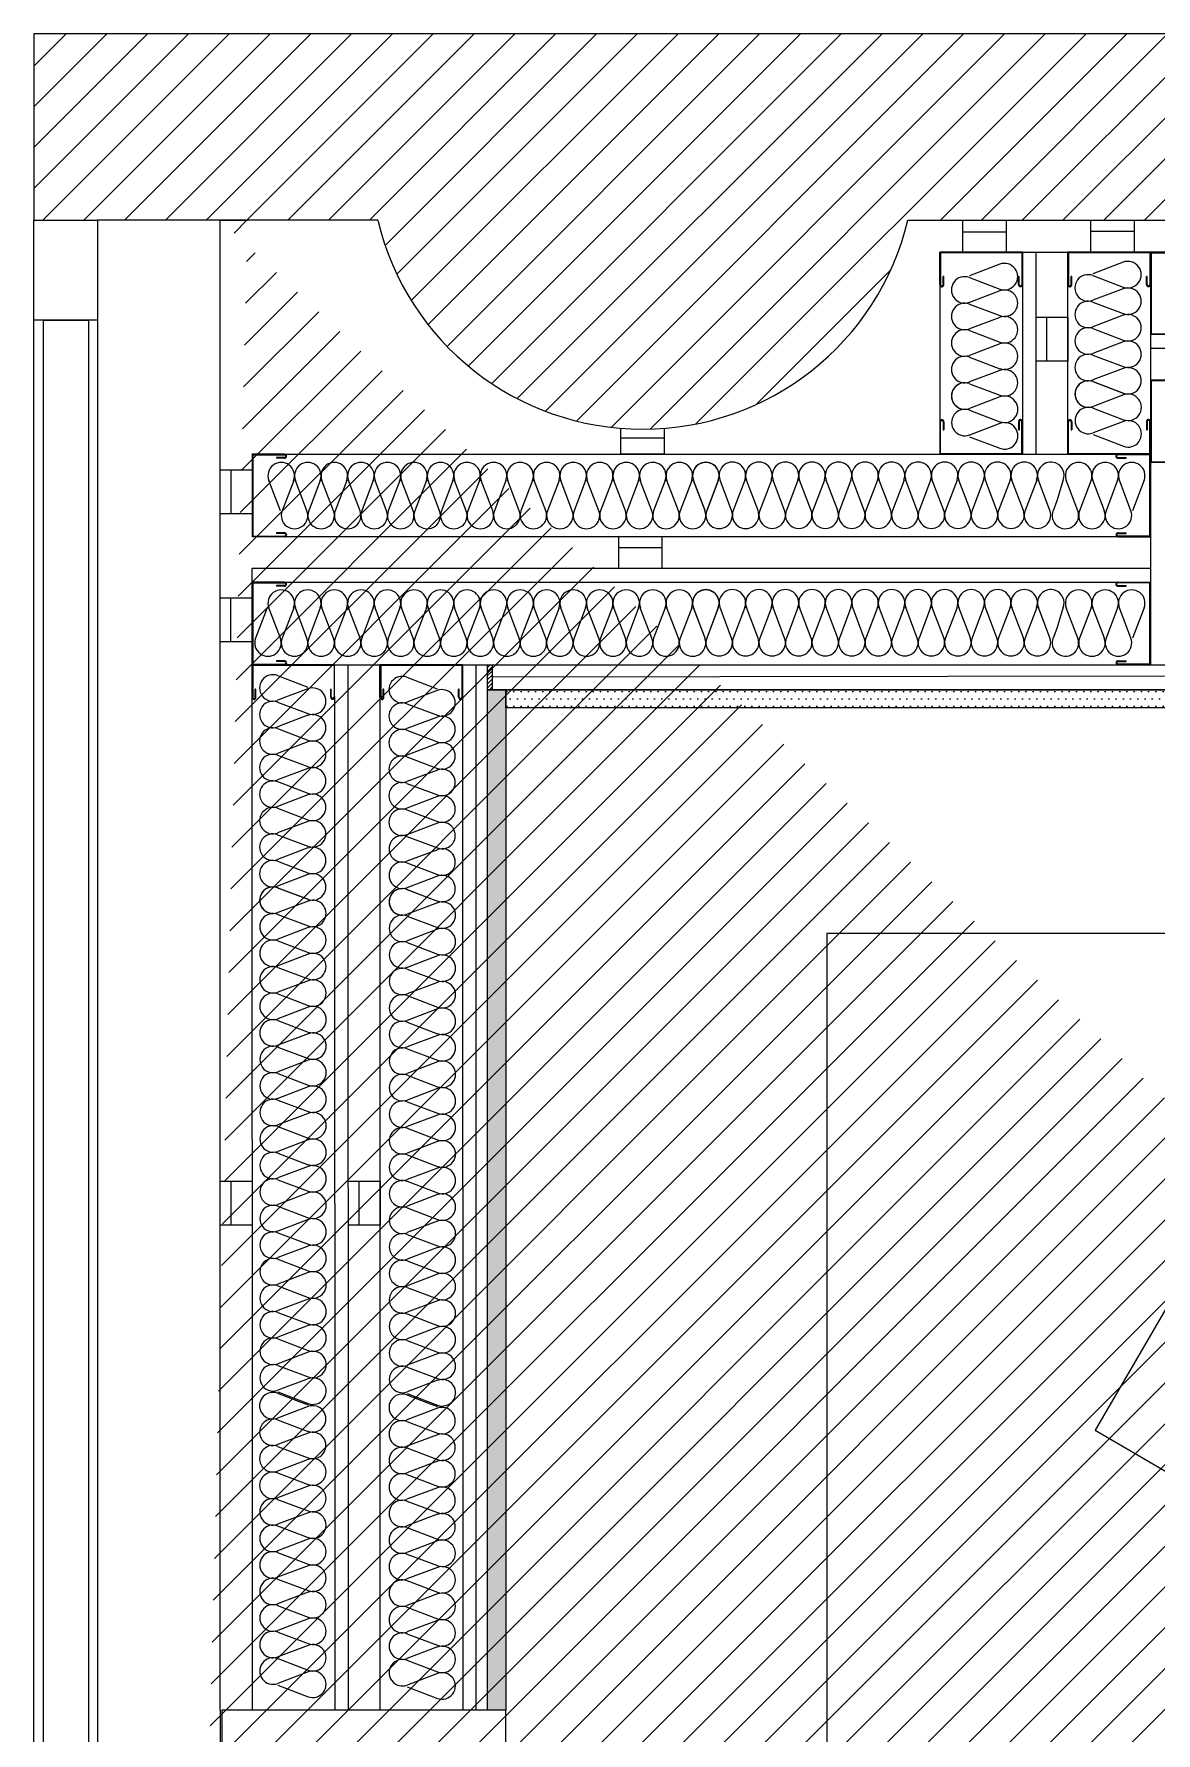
# Model space of a CAD drawing. Header units: millimetres. Extents: x 10 to 76.1, y 10 to 63.5.
# Drawn here: x 49.953 to 51.188, y 17.81 to 19.68 of the extents above; entities that cross this region are included whole.
import ezdxf

# ---------------------------------------------------------------- set-up
doc = ezdxf.new("R2010")
doc.units = ezdxf.units.MM
for name, color, linetype in [('durlok', 3, 'Continuous'), ('equipament', 4, 'Continuous'), ('lana de vidrio', 2, 'Continuous'), ('PERFILES', 2, 'Continuous'), ('Relleno', 9, 'Continuous'), ('relleno2d', 9, 'Continuous')]:
    doc.layers.add(name, color=color, linetype=linetype)
for name, color, linetype, true_color in [('Durlok2d', 7, 'Continuous', 0xc2ced6), ('paredes2d', 7, 'Continuous', 0xc2ced6), ('Ventanas2d', 7, 'Continuous', 0xc2ced6)]:
    doc.layers.add(name, color=color, linetype=linetype, true_color=true_color)

# ---------------------------------------------------------------- blocks, each defined once
blk = doc.blocks.new('LP1-1')
at = {"layer": 'PERFILES'}
for p, q in [((-0.0964, 0.0391), (-0.0964, -0.0431)), ((0.1114, 0.0388), (0.1114, -0.0431)), ((0.0596, -0.0414), (0.0601, -0.0414)), ((0.0596, -0.0431), (0.0601, -0.0431))]:
    blk.add_line(p, q, dxfattribs=at)
at = {"layer": 'PERFILES', "color": 2}
for p, q in [((-0.0949, -0.0414), (-0.0949, 0.0386)), ((-0.0879, 0.0386), (-0.0879, 0.0185)), ((-0.0879, 0.0185), (-0.0865, 0.0185)), ((-0.0865, 0.0383), (-0.0865, 0.0185)), ((0.1015, 0.0396), (0.1015, 0.0184)), ((0.1015, 0.0184), (0.1032, 0.0184)), ((0.1032, 0.0392), (0.1032, 0.0184)), ((0.1096, -0.0414), (0.1096, 0.0392)), ((-0.0949, -0.0414), (-0.063, -0.0414)), ((-0.063, -0.0414), (0.0596, -0.0414)), ((0.0601, -0.0414), (0.1096, -0.0414)), ((-0.0964, -0.0431), (-0.063, -0.0431)), ((-0.063, -0.0431), (0.0596, -0.0431)), ((0.0601, -0.0431), (0.1114, -0.0431))]:
    blk.add_line(p, q, dxfattribs=at)
for centre, radius, start, end in [((-0.0914, 0.0387), 0.00497, 355.458, 174.5769), ((0.1065, 0.0392), 0.00497, 355.458, 174.5769), ((-0.0914, 0.0385), 0.00349, 0.9781, 180.2201), ((0.1064, 0.039), 0.00319, 3.6982, 175.1096)]:
    blk.add_arc(centre, radius, start, end, dxfattribs=at)
blk = doc.blocks.new('Amp')
at = {"lineweight": 0}
for p, q in [((-12.952, 0), (-12.952, 10.959)), ((-12.952, 10.959), (11.956, 10.959)), ((12.952, 10.959), (11.956, 10.959)), ((12.952, 0.577), (12.952, 10.959)), ((-2.242, 6.177), (-3.487, 6.177)), ((-3.487, 6.177), (-3.487, 4.807)), ((-2.802, 6.053), (-2.802, 4.932)), ((-2.242, 6.053), (-2.802, 6.053)), ((-2.242, 6.177), (-2.242, 6.053)), ((-2.242, 6.053), (2.242, 6.053)), ((2.242, 6.177), (3.487, 6.177)), ((2.242, 6.177), (2.242, 6.053)), ((2.242, 6.053), (2.802, 6.053)), ((2.802, 6.053), (2.802, 4.932)), ((3.487, 6.177), (3.487, 4.807)), ((-2.242, 4.807), (-3.487, 4.807)), ((-2.242, 4.932), (-2.802, 4.932)), ((-2.242, 4.807), (-2.242, 4.932)), ((-2.242, 4.932), (2.242, 4.932)), ((2.242, 4.807), (2.242, 4.932)), ((2.242, 4.932), (2.802, 4.932)), ((2.242, 4.807), (3.487, 4.807)), ((12.952, 0), (12.952, 0.577)), ((12.952, 0), (-12.952, 0))]:
    blk.add_line(p, q, dxfattribs=at)

msp = doc.modelspace()

# ---------------------------------------------------------------- hatches: boundary and pattern name
at = {"extrusion": (-1.22465e-16, 0, -1)}
h = msp.add_hatch(dxfattribs=at)
h.set_pattern_fill('ANSI31', color=256, scale=0.001, angle=90)
h.set_pattern_definition([(135, (-60.9565457, -4.9432107), (-0.00224506403, -0.00224506403), [])])
h.paths.add_polyline_path([(-50.4573, 18.9582), (-50.4523, 18.9582), (-50.4523, 18.9857), (-50.4573, 18.9857)])
at = {"layer": 'Relleno'}
h = msp.add_hatch(dxfattribs=at)
h.set_pattern_fill('DOTS', color=256, scale=0.005, angle=90)
h.set_pattern_definition([(90, (39.953045, 7.68), (-0.0079375, 0.00396875), [0, -0.0079375])])
h.paths.add_polyline_path([(50.4723, 17.835), (50.4523, 17.835), (50.4523, 18.9582), (50.4723, 18.9582)])
h = msp.add_hatch(dxfattribs=at)
h.set_pattern_fill('DOTS', color=256, scale=0.005)
h.set_pattern_definition([(360, (40.317286, 29.4574386), (0.00396875, 0.0079375), [0, -0.0079375])])
h.paths.add_polyline_path([(50.4723, 18.9382), (50.4723, 18.9582), (51.2293, 18.9582), (51.2293, 18.9382)])
at = {"layer": 'relleno2d'}
h = msp.add_hatch(dxfattribs=at)
h.set_pattern_fill('ANSI31', color=256, scale=0.01)
h.paths.add_polyline_path([(59.6881, 11.705), (59.4831, 11.705), (59.4831, 17.785), (59.6881, 17.785)])
edge = h.paths.add_edge_path(flags=17)
edge.add_line((59.6881, 18.975), (59.4831, 18.975))
edge.add_line((59.4831, 18.975), (59.4831, 19.035))
edge.add_line((59.4831, 19.035), (58.9931, 19.035))
edge.add_line((58.9931, 19.035), (58.9931, 19.475))
edge.add_line((58.9931, 19.475), (50.9148, 19.475))
edge.add_arc((50.6231, 19.545), 0.3, 193.4934, 346.5066, ccw=False)
edge.add_line((50.3314, 19.475), (50.1581, 19.475))
edge.add_line((50.1581, 19.475), (50.0231, 19.475))
edge.add_line((50.0231, 19.475), (49.9531, 19.475))
edge.add_line((49.9531, 19.475), (49.9531, 19.68))
edge.add_line((49.9531, 19.68), (59.6881, 19.68))
edge.add_line((59.6881, 19.68), (59.6881, 18.975))
edge = h.paths.add_edge_path(flags=17)
edge.add_line((59.6881, 18.975), (59.4831, 18.975))
edge.add_line((59.4831, 18.975), (59.4831, 19.035))
edge.add_line((58.9931, 19.035), (59.4831, 19.035))
edge.add_line((58.9931, 19.475), (58.9931, 19.035))
edge.add_line((50.9148, 19.475), (58.9931, 19.475))
edge.add_arc((50.6231, 19.545), 0.3, 193.4934, 346.5066)
edge.add_line((50.3314, 19.475), (50.1581, 19.475))
edge.add_line((50.1581, 19.475), (50.0231, 19.475))
edge.add_line((49.9531, 19.475), (50.0231, 19.475))
edge.add_line((49.9531, 19.68), (49.9531, 19.475))
edge.add_line((59.6881, 19.68), (49.9531, 19.68))
edge.add_line((59.6881, 19.68), (59.6881, 18.975))
edge = h.paths.add_edge_path()
edge.add_line((49.9531, 10), (59.6881, 10))
edge.add_line((50.1581, 10.205), (50.9148, 10.205))
edge.add_line((59.4831, 10.205), (50.9148, 10.205))
edge.add_line((59.4831, 10.205), (59.4831, 10.805))
edge.add_line((59.6881, 10), (59.6881, 10.805))
edge.add_line((59.4831, 10.805), (59.6881, 10.805))
edge.add_line((50.1581, 19.475), (50.1881, 19.475))
h = msp.add_hatch(dxfattribs=at)
h.set_pattern_fill('ANSI31', color=256, scale=0.01)
edge = h.paths.add_edge_path()
edge.add_line((59.6881, 19.68), (59.6881, 18.975))
edge.add_line((59.6881, 18.975), (59.4831, 18.975))
edge.add_line((59.4831, 18.975), (59.4831, 19.035))
edge.add_line((59.4831, 19.035), (58.9931, 19.035))
edge.add_line((58.9931, 19.035), (58.9931, 19.475))
edge.add_line((58.9931, 19.475), (50.9148, 19.475))
edge.add_arc((50.6231, 19.545), 0.3, 193.4934, 346.5066, ccw=False)
edge.add_line((50.3314, 19.475), (50.1581, 19.475))
edge.add_line((50.1581, 19.475), (50.0231, 19.475))
edge.add_line((50.0231, 19.475), (49.9531, 19.475))
edge.add_line((49.9531, 19.475), (49.9531, 19.68))
edge.add_line((49.9531, 19.68), (59.6881, 19.68))

# ---------------------------------------------------------------- linework, layer by layer
at = {"color": 3}
for p, q in [((50.9753, 19.4624), (50.9753, 19.4743)), ((51.0233, 19.4392), (51.0233, 19.4743)), ((51.1162, 19.4631), (51.1162, 19.475)), ((51.1642, 19.44), (51.1642, 19.475)), ((50.9753, 19.4392), (50.9753, 19.4624)), ((50.9753, 19.4624), (51.0233, 19.4624)), ((51.1162, 19.44), (51.1162, 19.4631)), ((51.1162, 19.4631), (51.1642, 19.4631)), ((51.0233, 19.4392), (50.9753, 19.4392)), ((51.1642, 19.44), (51.1162, 19.44)), ((51.091, 19.3678), (51.0559, 19.3678)), ((51.0678, 19.3198), (51.0678, 19.3678)), ((51.0909, 19.3678), (51.091, 19.3198)), ((51.0678, 19.3198), (51.0559, 19.3198)), ((51.091, 19.3198), (51.0678, 19.3198)), ((50.5991, 19.2407), (50.5991, 19.246)), ((50.6471, 19.2175), (50.6471, 19.246)), ((50.5991, 19.2175), (50.5991, 19.2407)), ((50.5991, 19.2354), (50.6471, 19.2354)), ((50.6471, 19.2175), (50.5991, 19.2175)), ((50.1931, 19.1999), (50.1581, 19.1999)), ((50.17, 19.1519), (50.17, 19.1999)), ((50.1931, 19.1999), (50.1931, 19.1519)), ((50.17, 19.1519), (50.1581, 19.1519)), ((50.1931, 19.1519), (50.17, 19.1519)), ((50.5966, 19.1147), (50.5966, 19.1266)), ((50.5966, 19.0916), (50.5966, 19.1147)), ((50.5966, 19.1147), (50.6446, 19.1147)), ((50.6446, 19.0916), (50.6446, 19.1266)), ((50.6446, 19.0916), (50.5966, 19.0916)), ((50.1931, 19.0591), (50.158, 19.0591)), ((50.1699, 19.0111), (50.1699, 19.0591)), ((50.1931, 19.0591), (50.1931, 19.0111)), ((50.1699, 19.0111), (50.158, 19.0111)), ((50.1931, 19.0111), (50.1699, 19.0111)), ((50.1931, 18.4169), (50.1581, 18.4169)), ((50.17, 18.3689), (50.17, 18.4169)), ((50.1931, 18.4169), (50.1931, 18.3689)), ((50.334, 18.4169), (50.299, 18.4169)), ((50.3109, 18.3689), (50.3109, 18.4169)), ((50.334, 18.4169), (50.334, 18.3689)), ((50.17, 18.3689), (50.1581, 18.3689)), ((50.1931, 18.3689), (50.17, 18.3689)), ((50.3109, 18.3689), (50.299, 18.3689)), ((50.334, 18.3689), (50.3109, 18.3689))]:
    msp.add_line(p, q, dxfattribs=at)
msp.add_line((50.9501, 19.4399), (51.1818, 19.4399))
at = {"extrusion": (-1.22465e-16, 0, -1)}
msp.add_lwpolyline([(-50.4573, 18.9582), (-50.4523, 18.9582), (-50.4523, 18.9857), (-50.4573, 18.9857)], close=True, dxfattribs=at)
at = {"color": 1}
for points in [[(50.4723, 17.835), (50.4523, 17.835), (50.4523, 18.9582), (50.4723, 18.9582)], [(50.4723, 18.9382), (50.4723, 18.9582), (51.2293, 18.9582), (51.2293, 18.9382)]]:
    msp.add_lwpolyline(points, close=True, dxfattribs=at)
at = {"layer": 'durlok', "linetype": 'Continuous', "extrusion": (0, 1, 0)}
for p, q in [((50.9501, 19.44), (50.9501, 19.2176)), ((51.0559, 19.2176), (51.056, 19.4399)), ((51.0909, 19.2176), (51.091, 19.44)), ((50.193, 19.0916), (50.1932, 17.835)), ((50.2991, 17.835), (50.299, 18.9857)), ((50.284, 18.9508), (50.2841, 17.835)), ((50.3341, 17.835), (50.334, 18.9508))]:
    msp.add_line(p, q, dxfattribs=at)
at = {"layer": 'durlok', "linetype": 'Continuous'}
for p, q in [((51.041, 19.4399), (51.041, 19.2176)), ((51.1818, 19.44), (51.1818, 18.9857)), ((51.1818, 19.3341), (57.9556, 19.3341)), ((50.4248, 18.9857), (50.4249, 17.835)), ((50.4399, 17.835), (50.4398, 18.9857)), ((51.2093, 18.9732), (50.4573, 18.972)), ((51.2093, 18.9582), (50.4523, 18.9582)), ((50.4523, 17.835), (50.4523, 18.9582))]:
    msp.add_line(p, q, dxfattribs=at)
at = {"layer": 'durlok', "linetype": 'Continuous', "extrusion": (1, 0.00012473, 0)}
for p, q in [((57.9556, 19.4411), (51.1818, 19.44)), ((57.9556, 19.3491), (51.1819, 19.3491)), ((51.1818, 19.3341), (57.9556, 19.3341)), ((51.1818, 19.2991), (57.9556, 19.3003)), ((57.9556, 19.2082), (51.1818, 19.2082))]:
    msp.add_line(p, q, dxfattribs=at)
at = {"layer": 'durlok', "linetype": 'Continuous', "extrusion": (-1, -0.00012473, 0)}
for p, q in [((50.193, 19.2175), (51.1818, 19.2176)), ((51.1819, 19.1266), (50.1931, 19.1266)), ((51.1819, 19.0916), (50.193, 19.0916)), ((50.193, 19.0766), (51.1819, 19.0766)), ((50.193, 18.9857), (51.2093, 18.9857))]:
    msp.add_line(p, q, dxfattribs=at)
at = {"layer": 'durlok'}
for p, q in [((50.1598, 17.835), (50.1598, 14.335)), ((50.4723, 17.835), (50.1598, 17.835)), ((50.4723, 14.335), (50.4723, 17.835))]:
    msp.add_line(p, q, dxfattribs=at)
at = {"layer": 'Durlok2d', "color": 6, "linetype": 'Continuous', "lineweight": 0}
msp.add_line((50.1581, 19.475), (50.1881, 19.475), dxfattribs=at)
at = {"layer": 'Durlok2d', "color": 6, "linetype": 'Continuous'}
for q in [(50.1581, 19.475), (50.1581, 10.805)]:
    msp.add_line((50.1581, 17.835), q, dxfattribs=at)
at = {"layer": 'equipament'}
msp.add_lwpolyline([(50.8255, 13.835), (57.2575, 13.835), (57.2575, 18.6898), (50.8255, 18.6898)], close=True, dxfattribs=at)
at = {"layer": 'lana de vidrio', "color": 2}
for p, q in [((51.0159, 19.4265), (50.9825, 19.4138)), ((50.9825, 19.4119), (51.016, 19.3992)), ((51.1518, 19.4288), (51.1184, 19.4161)), ((51.1184, 19.4142), (51.1518, 19.4015)), ((51.016, 19.3973), (50.9825, 19.3846)), ((51.1518, 19.3996), (51.1184, 19.3869)), ((50.9825, 19.3827), (51.016, 19.37)), ((51.1184, 19.385), (51.1518, 19.3723)), ((51.016, 19.3681), (50.9825, 19.3554)), ((51.1518, 19.3704), (51.1184, 19.3577)), ((51.1184, 19.3558), (51.1518, 19.3431)), ((50.9825, 19.3535), (51.016, 19.3408)), ((51.016, 19.3389), (50.9825, 19.3262)), ((51.1518, 19.3412), (51.1184, 19.3285)), ((50.9825, 19.3243), (51.016, 19.3116)), ((51.1184, 19.3266), (51.1518, 19.3139)), ((51.016, 19.3097), (50.9825, 19.297)), ((51.1518, 19.312), (51.1184, 19.2993)), ((50.9825, 19.2951), (51.016, 19.2824)), ((50.9828, 19.2951), (51.0162, 19.2824)), ((51.0162, 19.2805), (50.9828, 19.2678)), ((51.1184, 19.2974), (51.1518, 19.2847)), ((51.1187, 19.2974), (51.1521, 19.2847)), ((51.1521, 19.2828), (51.1187, 19.2701)), ((50.9828, 19.2659), (51.0162, 19.2532)), ((51.1187, 19.2682), (51.1521, 19.2555)), ((51.0162, 19.2513), (50.9828, 19.2386)), ((51.1521, 19.2536), (51.1187, 19.2409)), ((50.9828, 19.2367), (51.0162, 19.224)), ((51.1187, 19.239), (51.1521, 19.2263)), ((50.2243, 19.1552), (50.2116, 19.1886)), ((50.2389, 19.1886), (50.2262, 19.1552)), ((50.2535, 19.1552), (50.2408, 19.1886)), ((50.2681, 19.1886), (50.2554, 19.1552)), ((50.2827, 19.1552), (50.27, 19.1886)), ((50.2973, 19.1887), (50.2846, 19.1552)), ((50.3119, 19.1552), (50.2992, 19.1887)), ((50.3265, 19.1887), (50.3138, 19.1552)), ((50.3411, 19.1552), (50.3284, 19.1887)), ((50.3557, 19.1887), (50.343, 19.1552)), ((50.3703, 19.1552), (50.3576, 19.1887)), ((50.3849, 19.1887), (50.3722, 19.1552)), ((50.3995, 19.1552), (50.3868, 19.1887)), ((50.4141, 19.1887), (50.4014, 19.1552)), ((50.4287, 19.1552), (50.416, 19.1887)), ((50.4433, 19.1887), (50.4306, 19.1552)), ((50.4579, 19.1552), (50.4452, 19.1887)), ((50.4725, 19.1887), (50.4598, 19.1552)), ((50.4871, 19.1552), (50.4744, 19.1887)), ((50.5017, 19.1887), (50.489, 19.1552)), ((50.5163, 19.1552), (50.5036, 19.1887)), ((50.5309, 19.1887), (50.5182, 19.1552)), ((50.5455, 19.1552), (50.5328, 19.1887)), ((50.5601, 19.1887), (50.5474, 19.1552)), ((50.5747, 19.1552), (50.562, 19.1887)), ((50.5893, 19.1887), (50.5766, 19.1552)), ((50.6039, 19.1553), (50.5912, 19.1887)), ((50.6185, 19.1887), (50.6058, 19.1553)), ((50.6331, 19.1553), (50.6204, 19.1887)), ((50.6477, 19.1887), (50.635, 19.1553)), ((50.6623, 19.1553), (50.6496, 19.1887)), ((50.6769, 19.1887), (50.6643, 19.1553)), ((50.6916, 19.1555), (50.6788, 19.189)), ((50.6916, 19.1553), (50.6788, 19.1887)), ((50.7061, 19.189), (50.6935, 19.1555)), ((50.7062, 19.1887), (50.6935, 19.1553)), ((50.7208, 19.1555), (50.7081, 19.189)), ((50.7354, 19.189), (50.7227, 19.1555)), ((50.75, 19.1555), (50.7373, 19.189)), ((50.7646, 19.189), (50.7519, 19.1555)), ((50.7792, 19.1555), (50.7665, 19.189)), ((50.7938, 19.189), (50.7811, 19.1555)), ((50.8084, 19.1555), (50.7957, 19.189)), ((50.823, 19.189), (50.8103, 19.1555)), ((50.8376, 19.1555), (50.8249, 19.189)), ((50.8522, 19.189), (50.8395, 19.1555)), ((50.8668, 19.1555), (50.8541, 19.189)), ((50.8814, 19.189), (50.8687, 19.1555)), ((50.896, 19.1556), (50.8833, 19.189)), ((50.9106, 19.189), (50.8979, 19.1556)), ((50.9252, 19.1556), (50.9125, 19.189)), ((50.9398, 19.189), (50.9271, 19.1556)), ((50.9544, 19.1556), (50.9417, 19.189)), ((50.969, 19.189), (50.9563, 19.1556)), ((50.9836, 19.1556), (50.9709, 19.189)), ((50.9982, 19.189), (50.9855, 19.1556)), ((51.0128, 19.1556), (51.0001, 19.189)), ((51.0274, 19.189), (51.0147, 19.1556)), ((51.042, 19.1556), (51.0293, 19.189)), ((51.0566, 19.189), (51.0439, 19.1556)), ((51.0712, 19.1556), (51.0585, 19.189)), ((51.0859, 19.1893), (51.0787, 19.1661)), ((51.1019, 19.1553), (51.0892, 19.1888)), ((51.1165, 19.1888), (51.1038, 19.1553)), ((51.1311, 19.1553), (51.1184, 19.1888)), ((51.1457, 19.1888), (51.133, 19.1553)), ((51.1603, 19.1553), (51.1476, 19.1888)), ((51.1749, 19.1888), (51.1622, 19.1553)), ((51.0787, 19.1661), (51.0746, 19.1553)), ((50.2097, 19.0483), (50.197, 19.0149)), ((50.2243, 19.0149), (50.2116, 19.0483)), ((50.2389, 19.0483), (50.2262, 19.0149)), ((50.2535, 19.0149), (50.2408, 19.0483)), ((50.2681, 19.0483), (50.2554, 19.0149)), ((50.2827, 19.0149), (50.27, 19.0483)), ((50.2973, 19.0483), (50.2846, 19.0149)), ((50.3119, 19.0149), (50.2992, 19.0483)), ((50.3265, 19.0483), (50.3138, 19.0149)), ((50.3411, 19.0149), (50.3284, 19.0483)), ((50.3557, 19.0484), (50.343, 19.0149)), ((50.3703, 19.0149), (50.3576, 19.0484)), ((50.3849, 19.0484), (50.3722, 19.0149)), ((50.3995, 19.0149), (50.3868, 19.0484)), ((50.4141, 19.0484), (50.4014, 19.0149)), ((50.4287, 19.0149), (50.416, 19.0484)), ((50.4433, 19.0484), (50.4306, 19.0149)), ((50.4579, 19.0149), (50.4452, 19.0484)), ((50.4725, 19.0484), (50.4598, 19.0149)), ((50.4871, 19.0149), (50.4744, 19.0484)), ((50.5017, 19.0484), (50.489, 19.0149)), ((50.5163, 19.0149), (50.5036, 19.0484)), ((50.5309, 19.0484), (50.5182, 19.0149)), ((50.5455, 19.0149), (50.5328, 19.0484)), ((50.5601, 19.0484), (50.5474, 19.0149)), ((50.5747, 19.0149), (50.562, 19.0484)), ((50.5893, 19.0484), (50.5766, 19.0149)), ((50.6039, 19.0149), (50.5912, 19.0484)), ((50.6185, 19.0484), (50.6058, 19.0149)), ((50.6331, 19.0149), (50.6204, 19.0484)), ((50.6477, 19.0484), (50.635, 19.0149)), ((50.6623, 19.015), (50.6496, 19.0484)), ((50.6769, 19.0484), (50.6643, 19.015)), ((50.6916, 19.0152), (50.6788, 19.0487)), ((50.6916, 19.015), (50.6788, 19.0484)), ((50.7061, 19.0487), (50.6935, 19.0152)), ((50.7062, 19.0484), (50.6935, 19.015)), ((50.7208, 19.0152), (50.7081, 19.0487)), ((50.7354, 19.0487), (50.7227, 19.0152)), ((50.75, 19.0152), (50.7373, 19.0487)), ((50.7646, 19.0487), (50.7519, 19.0152)), ((50.7792, 19.0152), (50.7665, 19.0487)), ((50.7938, 19.0487), (50.7811, 19.0152)), ((50.8084, 19.0152), (50.7957, 19.0487)), ((50.823, 19.0487), (50.8103, 19.0152)), ((50.8376, 19.0152), (50.8249, 19.0487)), ((50.8522, 19.0487), (50.8395, 19.0152)), ((50.8668, 19.0152), (50.8541, 19.0487)), ((50.8814, 19.0487), (50.8687, 19.0152)), ((50.896, 19.0152), (50.8833, 19.0487)), ((50.9106, 19.0487), (50.8979, 19.0152)), ((50.9252, 19.0152), (50.9125, 19.0487)), ((50.9398, 19.0487), (50.9271, 19.0152)), ((50.9544, 19.0153), (50.9417, 19.0487)), ((50.969, 19.0487), (50.9563, 19.0153)), ((50.9836, 19.0153), (50.9709, 19.0487)), ((50.9982, 19.0487), (50.9855, 19.0153)), ((51.0128, 19.0153), (51.0001, 19.0487)), ((51.0274, 19.0487), (51.0147, 19.0153)), ((51.042, 19.0153), (51.0293, 19.0487)), ((51.0566, 19.0487), (51.0439, 19.0153)), ((51.0712, 19.0153), (51.0585, 19.0487)), ((51.0859, 19.049), (51.0787, 19.0258)), ((51.1019, 19.015), (51.0892, 19.0484)), ((51.1165, 19.0484), (51.1038, 19.015)), ((51.1311, 19.015), (51.1184, 19.0484)), ((51.1457, 19.0484), (51.133, 19.015)), ((51.1603, 19.015), (51.1476, 19.0484)), ((51.1749, 19.0485), (51.1622, 19.015)), ((51.0787, 19.0258), (51.0746, 19.015)), ((50.2211, 18.9739), (50.2546, 18.9612)), ((50.3635, 18.972), (50.3969, 18.9594)), ((50.2546, 18.9593), (50.2211, 18.9466)), ((50.2211, 18.9447), (50.2546, 18.932)), ((50.3969, 18.9575), (50.3635, 18.9447)), ((50.2546, 18.9301), (50.2211, 18.9174)), ((50.3635, 18.9428), (50.397, 18.9301)), ((50.397, 18.9282), (50.3635, 18.9155)), ((50.2211, 18.9155), (50.2546, 18.9028)), ((50.3635, 18.9136), (50.397, 18.9009)), ((50.2546, 18.9009), (50.2211, 18.8882)), ((50.397, 18.899), (50.3635, 18.8863)), ((50.2211, 18.8863), (50.2546, 18.8736)), ((50.2546, 18.8717), (50.2211, 18.859)), ((50.3635, 18.8844), (50.397, 18.8717)), ((50.397, 18.8698), (50.3635, 18.8571)), ((50.2211, 18.8571), (50.2546, 18.8444)), ((50.3635, 18.8552), (50.397, 18.8425)), ((50.2546, 18.8425), (50.2211, 18.8298)), ((50.397, 18.8406), (50.3635, 18.8279)), ((50.2211, 18.8279), (50.2546, 18.8152)), ((50.2546, 18.8133), (50.2211, 18.8006)), ((50.3635, 18.826), (50.397, 18.8133)), ((50.2211, 18.7987), (50.2546, 18.786)), ((50.397, 18.8114), (50.3635, 18.7987)), ((50.3635, 18.7968), (50.397, 18.7841)), ((50.2546, 18.7841), (50.2211, 18.7714)), ((50.397, 18.7822), (50.3635, 18.7695)), ((50.2211, 18.7695), (50.2546, 18.7568)), ((50.3635, 18.7676), (50.397, 18.7549)), ((50.2546, 18.7549), (50.2211, 18.7421)), ((50.2211, 18.7402), (50.2546, 18.7276)), ((50.2214, 18.7402), (50.2549, 18.7276)), ((50.397, 18.753), (50.3635, 18.7403)), ((50.3635, 18.7384), (50.397, 18.7257)), ((50.3638, 18.7384), (50.3972, 18.7257)), ((50.2549, 18.7257), (50.2214, 18.7129)), ((50.3972, 18.7238), (50.3638, 18.7111)), ((50.2214, 18.711), (50.2549, 18.6984)), ((50.3638, 18.7092), (50.3972, 18.6965)), ((50.2549, 18.6964), (50.2214, 18.6837)), ((50.2214, 18.6818), (50.2549, 18.6691)), ((50.3972, 18.6946), (50.3638, 18.6819)), ((50.2549, 18.6672), (50.2214, 18.6545)), ((50.3638, 18.68), (50.3972, 18.6673)), ((50.3972, 18.6654), (50.3638, 18.6527)), ((50.2214, 18.6526), (50.2549, 18.6399)), ((50.3638, 18.6508), (50.3973, 18.6381)), ((50.2549, 18.638), (50.2214, 18.6253)), ((50.3973, 18.6362), (50.3638, 18.6235)), ((50.2214, 18.6234), (50.2549, 18.6107)), ((50.2549, 18.6088), (50.2214, 18.5961)), ((50.3638, 18.6216), (50.3973, 18.6089)), ((50.3973, 18.607), (50.3638, 18.5943)), ((50.2214, 18.5942), (50.2549, 18.5815)), ((50.3638, 18.5924), (50.3973, 18.5797)), ((50.2549, 18.5796), (50.2214, 18.5669)), ((50.3973, 18.5778), (50.3638, 18.5651)), ((50.2214, 18.565), (50.2549, 18.5523)), ((50.2549, 18.5504), (50.2214, 18.5377)), ((50.3638, 18.5632), (50.3973, 18.5505)), ((50.2214, 18.5358), (50.2549, 18.5231)), ((50.3973, 18.5486), (50.3638, 18.5359)), ((50.3638, 18.534), (50.3973, 18.5213)), ((50.2549, 18.5212), (50.2214, 18.5085)), ((50.3973, 18.5194), (50.3638, 18.5067)), ((50.2214, 18.5066), (50.2549, 18.4939)), ((50.3638, 18.5048), (50.3973, 18.4921)), ((50.2549, 18.492), (50.2214, 18.4793)), ((50.2214, 18.4774), (50.2549, 18.4647)), ((50.3973, 18.4902), (50.3638, 18.4775)), ((50.2549, 18.4628), (50.2214, 18.4501)), ((50.3638, 18.4756), (50.3973, 18.4629)), ((50.3973, 18.461), (50.3638, 18.4483)), ((50.2214, 18.4482), (50.2549, 18.4355)), ((50.3638, 18.4464), (50.3973, 18.4337)), ((50.2549, 18.4336), (50.2215, 18.4209)), ((50.3973, 18.4318), (50.3638, 18.4191)), ((50.2215, 18.419), (50.2549, 18.4063)), ((50.2549, 18.4044), (50.2215, 18.3917)), ((50.3638, 18.4172), (50.3973, 18.4045)), ((50.3973, 18.4026), (50.3638, 18.3899)), ((50.2215, 18.3898), (50.2549, 18.3771)), ((50.3638, 18.388), (50.3973, 18.3753)), ((50.2549, 18.3752), (50.2215, 18.3625)), ((50.3973, 18.3734), (50.3639, 18.3607)), ((50.2215, 18.3606), (50.2549, 18.3479)), ((50.2549, 18.346), (50.2215, 18.3333)), ((50.3639, 18.3588), (50.3973, 18.3461)), ((50.2215, 18.3314), (50.2549, 18.3187)), ((50.3973, 18.3442), (50.3639, 18.3315)), ((50.3639, 18.3296), (50.3973, 18.3169)), ((50.2549, 18.3168), (50.2215, 18.3041)), ((50.3973, 18.315), (50.3639, 18.3023)), ((50.2215, 18.3022), (50.2549, 18.2895)), ((50.3639, 18.3004), (50.3973, 18.2877)), ((50.2549, 18.2876), (50.2215, 18.2749)), ((50.2215, 18.273), (50.2549, 18.2603)), ((50.3973, 18.2858), (50.3639, 18.2731)), ((50.3639, 18.2712), (50.3973, 18.2585)), ((50.2549, 18.2584), (50.2215, 18.2457)), ((50.3973, 18.2566), (50.3639, 18.2439)), ((50.2215, 18.2438), (50.2549, 18.2311)), ((50.3639, 18.242), (50.3973, 18.2293)), ((50.2549, 18.2292), (50.2215, 18.2165)), ((50.2215, 18.2146), (50.2549, 18.2019)), ((50.3973, 18.2274), (50.3639, 18.2147)), ((50.2549, 18.2), (50.2215, 18.1873)), ((50.3639, 18.2128), (50.3973, 18.2001)), ((50.3973, 18.1982), (50.3639, 18.1855)), ((50.2212, 18.1839), (50.2439, 18.1753)), ((50.2215, 18.1854), (50.2441, 18.1768)), ((50.2441, 18.1768), (50.2549, 18.1727)), ((50.3636, 18.1821), (50.3863, 18.1735)), ((50.3639, 18.1836), (50.3865, 18.175)), ((50.2547, 18.1693), (50.2212, 18.1566)), ((50.2439, 18.1753), (50.2547, 18.1712)), ((50.397, 18.1675), (50.3636, 18.1548)), ((50.3863, 18.1735), (50.397, 18.1694)), ((50.3865, 18.175), (50.3973, 18.1709)), ((50.2212, 18.1547), (50.2547, 18.142)), ((50.2547, 18.1401), (50.2212, 18.1274)), ((50.3636, 18.1529), (50.3971, 18.1402)), ((50.2212, 18.1255), (50.2547, 18.1128)), ((50.3971, 18.1383), (50.3636, 18.1256)), ((50.3636, 18.1237), (50.3971, 18.111)), ((50.2547, 18.1109), (50.2212, 18.0982)), ((50.3971, 18.1091), (50.3636, 18.0964)), ((50.2212, 18.0963), (50.2547, 18.0836)), ((50.3636, 18.0945), (50.3971, 18.0818)), ((50.2547, 18.0817), (50.2212, 18.069)), ((50.2212, 18.0671), (50.2547, 18.0544)), ((50.3971, 18.0799), (50.3636, 18.0672)), ((50.3636, 18.0653), (50.3971, 18.0526)), ((50.2547, 18.0525), (50.2212, 18.0398)), ((50.3971, 18.0507), (50.3636, 18.038)), ((50.2212, 18.0379), (50.2547, 18.0252)), ((50.3636, 18.0361), (50.3971, 18.0234)), ((50.2547, 18.0233), (50.2212, 18.0106)), ((50.2212, 18.0087), (50.2547, 17.996)), ((50.3971, 18.0215), (50.3636, 18.0088)), ((50.2547, 17.9941), (50.2212, 17.9814)), ((50.3636, 18.0069), (50.3971, 17.9942)), ((50.3971, 17.9923), (50.3636, 17.9796)), ((50.2212, 17.9795), (50.2547, 17.9668)), ((50.3636, 17.9777), (50.3971, 17.965)), ((50.2547, 17.9649), (50.2212, 17.9522)), ((50.3971, 17.9631), (50.3636, 17.9504)), ((50.2212, 17.9503), (50.2547, 17.9376)), ((50.2547, 17.9357), (50.2213, 17.923)), ((50.3636, 17.9485), (50.3971, 17.9358)), ((50.3971, 17.9339), (50.3636, 17.9212)), ((50.2213, 17.9211), (50.2547, 17.9084)), ((50.3636, 17.9193), (50.3971, 17.9066)), ((50.2547, 17.9065), (50.2213, 17.8938)), ((50.3971, 17.9047), (50.3636, 17.8919)), ((50.2213, 17.8919), (50.2547, 17.8792)), ((50.2547, 17.8773), (50.2213, 17.8646)), ((50.3636, 17.89), (50.3971, 17.8774)), ((50.2213, 17.8627), (50.2547, 17.85)), ((50.3971, 17.8754), (50.3637, 17.8627)), ((50.3637, 17.8608), (50.3971, 17.8481))]:
    msp.add_line(p, q, dxfattribs=at)
for centre, start, end in [((51.157, 19.4151), 249.2106, 110.8037), ((50.9773, 19.3983), 69.2106, 290.8037), ((51.0211, 19.4129), 249.2106, 110.8037), ((51.1132, 19.4005), 69.2106, 290.8037), ((51.0211, 19.3837), 249.2106, 110.8037), ((51.157, 19.3859), 249.2106, 110.8037), ((50.9773, 19.3691), 69.2106, 290.8037), ((51.1132, 19.3713), 69.2106, 290.8037), ((51.0211, 19.3545), 249.2106, 110.8037), ((51.1132, 19.3421), 69.2106, 290.8037), ((51.157, 19.3567), 249.2106, 110.8037), ((50.9773, 19.3399), 69.2106, 290.8037), ((51.0211, 19.3253), 249.2106, 110.8037), ((51.157, 19.3275), 249.2106, 110.8037), ((50.9773, 19.3107), 69.2106, 290.8037), ((51.1132, 19.3129), 69.2106, 290.8037), ((51.0211, 19.2961), 249.2106, 110.8037), ((51.157, 19.2983), 249.2106, 110.8037), ((50.9773, 19.2815), 69.2106, 290.8037), ((50.9776, 19.2815), 69.2106, 290.8037), ((51.0214, 19.2669), 249.2106, 110.8037), ((51.1132, 19.2837), 69.2106, 290.8037), ((51.1135, 19.2837), 69.2106, 290.8037), ((51.1573, 19.2691), 249.2106, 110.8037), ((50.9776, 19.2523), 69.2106, 290.8037), ((51.1135, 19.2545), 69.2106, 290.8037), ((51.0214, 19.2377), 249.2106, 110.8037), ((51.1573, 19.2399), 249.2106, 110.8037), ((50.2252, 19.1938), 339.2106, 200.8037), ((50.2544, 19.1938), 339.2106, 200.8037), ((50.2836, 19.1938), 339.2106, 200.8037), ((50.3129, 19.1938), 339.2106, 200.8037), ((50.3421, 19.1938), 339.2106, 200.8037), ((50.3713, 19.1938), 339.2106, 200.8037), ((50.4005, 19.1938), 339.2106, 200.8037), ((50.4297, 19.1939), 339.2106, 200.8037), ((50.4589, 19.1939), 339.2106, 200.8037), ((50.4881, 19.1939), 339.2106, 200.8037), ((50.5173, 19.1939), 339.2106, 200.8037), ((50.5465, 19.1939), 339.2106, 200.8037), ((50.5757, 19.1939), 339.2106, 200.8037), ((50.6049, 19.1939), 339.2106, 200.8037), ((50.6341, 19.1939), 339.2106, 200.8037), ((50.6633, 19.1939), 339.2106, 200.8037), ((50.6925, 19.1941), 339.2106, 200.8037), ((50.6925, 19.1939), 339.2106, 200.8037), ((50.7217, 19.1942), 339.2106, 200.8037), ((50.7509, 19.1942), 339.2106, 200.8037), ((50.7801, 19.1942), 339.2106, 200.8037), ((50.8093, 19.1942), 339.2106, 200.8037), ((50.8385, 19.1942), 339.2106, 200.8037), ((50.8677, 19.1942), 339.2106, 200.8037), ((50.8969, 19.1942), 339.2106, 200.8037), ((50.9261, 19.1942), 339.2106, 200.8037), ((50.9553, 19.1942), 339.2106, 200.8037), ((50.9845, 19.1942), 339.2106, 200.8037), ((51.0137, 19.1942), 339.2106, 200.8037), ((51.0429, 19.1942), 339.2106, 200.8037), ((51.0721, 19.1942), 69.793, 200.8037), ((51.0721, 19.1942), 339.2106, 69.7733), ((51.1028, 19.1939), 339.2106, 200.8037), ((51.132, 19.1939), 339.2106, 200.8037), ((51.1612, 19.1939), 339.2106, 200.8037), ((50.2398, 19.15), 159.2106, 20.8037), ((50.2691, 19.15), 159.2106, 20.8037), ((50.2983, 19.15), 159.2106, 20.8037), ((50.3275, 19.15), 159.2106, 20.8037), ((50.3567, 19.15), 159.2106, 20.8037), ((50.3859, 19.15), 159.2106, 20.8037), ((50.4151, 19.15), 159.2106, 20.8037), ((50.4443, 19.15), 159.2106, 20.8037), ((50.4735, 19.1501), 159.2106, 20.8037), ((50.5027, 19.1501), 159.2106, 20.8037), ((50.5319, 19.1501), 159.2106, 20.8037), ((50.5611, 19.1501), 159.2106, 20.8037), ((50.5903, 19.1501), 159.2106, 20.8037), ((50.6195, 19.1501), 159.2106, 20.8037), ((50.6487, 19.1501), 159.2106, 20.8037), ((50.6779, 19.1501), 159.2106, 20.8037), ((50.7071, 19.1503), 159.2106, 20.8037), ((50.7363, 19.1503), 159.2106, 20.8037), ((50.7655, 19.1504), 159.2106, 20.8037), ((50.7947, 19.1504), 159.2106, 20.8037), ((50.8239, 19.1504), 159.2106, 20.8037), ((50.8531, 19.1504), 159.2106, 20.8037), ((50.8823, 19.1504), 159.2106, 20.8037), ((50.9115, 19.1504), 159.2106, 20.8037), ((50.9407, 19.1504), 159.2106, 20.8037), ((50.9699, 19.1504), 159.2106, 20.8037), ((50.9991, 19.1504), 159.2106, 20.8037), ((51.0283, 19.1504), 159.2106, 20.8037), ((51.0575, 19.1504), 159.2106, 20.8037), ((51.0882, 19.1501), 159.2106, 229.1277), ((51.0882, 19.1501), 229.1521, 20.8037), ((51.1174, 19.1501), 159.2106, 20.8037), ((51.1466, 19.1501), 159.2106, 20.8037), ((50.2252, 19.0535), 339.2106, 200.8037), ((50.2544, 19.0535), 339.2106, 200.8037), ((50.2836, 19.0535), 339.2106, 200.8037), ((50.3129, 19.0535), 339.2106, 200.8037), ((50.3421, 19.0535), 339.2106, 200.8037), ((50.3713, 19.0535), 339.2106, 200.8037), ((50.4005, 19.0535), 339.2106, 200.8037), ((50.4297, 19.0535), 339.2106, 200.8037), ((50.4589, 19.0535), 339.2106, 200.8037), ((50.4881, 19.0536), 339.2106, 200.8037), ((50.5173, 19.0536), 339.2106, 200.8037), ((50.5465, 19.0536), 339.2106, 200.8037), ((50.5757, 19.0536), 339.2106, 200.8037), ((50.6049, 19.0536), 339.2106, 200.8037), ((50.6341, 19.0536), 339.2106, 200.8037), ((50.6633, 19.0536), 339.2106, 200.8037), ((50.6925, 19.0538), 339.2106, 200.8037), ((50.6925, 19.0536), 339.2106, 200.8037), ((50.7217, 19.0538), 339.2106, 200.8037), ((50.7509, 19.0538), 339.2106, 200.8037), ((50.7801, 19.0539), 339.2106, 200.8037), ((50.8093, 19.0539), 339.2106, 200.8037), ((50.8385, 19.0539), 339.2106, 200.8037), ((50.8677, 19.0539), 339.2106, 200.8037), ((50.8969, 19.0539), 339.2106, 200.8037), ((50.9261, 19.0539), 339.2106, 200.8037), ((50.9553, 19.0539), 339.2106, 200.8037), ((50.9845, 19.0539), 339.2106, 200.8037), ((51.0137, 19.0539), 339.2106, 200.8037), ((51.0429, 19.0539), 339.2106, 200.8037), ((51.0721, 19.0539), 69.793, 200.8037), ((51.0721, 19.0539), 339.2106, 69.7733), ((51.1028, 19.0536), 339.2106, 200.8037), ((51.132, 19.0536), 339.2106, 200.8037), ((51.1612, 19.0536), 339.2106, 200.8037), ((50.2106, 19.0097), 159.2106, 20.8037), ((50.2398, 19.0097), 159.2106, 20.8037), ((50.2691, 19.0097), 159.2106, 20.8037), ((50.2983, 19.0097), 159.2106, 20.8037), ((50.3275, 19.0097), 159.2106, 20.8037), ((50.3567, 19.0097), 159.2106, 20.8037), ((50.3859, 19.0097), 159.2106, 20.8037), ((50.4151, 19.0097), 159.2106, 20.8037), ((50.4443, 19.0097), 159.2106, 20.8037), ((50.4735, 19.0097), 159.2106, 20.8037), ((50.5027, 19.0097), 159.2106, 20.8037), ((50.5319, 19.0098), 159.2106, 20.8037), ((50.5611, 19.0098), 159.2106, 20.8037), ((50.5903, 19.0098), 159.2106, 20.8037), ((50.6195, 19.0098), 159.2106, 20.8037), ((50.6487, 19.0098), 159.2106, 20.8037), ((50.6779, 19.0098), 159.2106, 20.8037), ((50.7071, 19.01), 159.2106, 20.8037), ((50.7363, 19.01), 159.2106, 20.8037), ((50.7655, 19.01), 159.2106, 20.8037), ((50.7947, 19.01), 159.2106, 20.8037), ((50.8239, 19.0101), 159.2106, 20.8037), ((50.8531, 19.0101), 159.2106, 20.8037), ((50.8823, 19.0101), 159.2106, 20.8037), ((50.9115, 19.0101), 159.2106, 20.8037), ((50.9407, 19.0101), 159.2106, 20.8037), ((50.9699, 19.0101), 159.2106, 20.8037), ((50.9991, 19.0101), 159.2106, 20.8037), ((51.0283, 19.0101), 159.2106, 20.8037), ((51.0575, 19.0101), 159.2106, 20.8037), ((51.0882, 19.0098), 159.2106, 229.1277), ((51.0882, 19.0098), 229.1521, 20.8037), ((51.1174, 19.0098), 159.2106, 20.8037), ((51.1466, 19.0098), 159.2106, 20.8037), ((50.2159, 18.9602), 69.2106, 290.8037), ((50.3583, 18.9584), 69.2106, 290.8037), ((50.2159, 18.931), 69.2106, 290.8037), ((50.2597, 18.9456), 249.2106, 110.8037), ((50.3583, 18.9292), 69.2106, 290.8037), ((50.4021, 18.9438), 249.2106, 110.8037), ((50.2597, 18.9164), 249.2106, 110.8037), ((50.4021, 18.9146), 249.2106, 110.8037), ((50.2159, 18.9018), 69.2106, 290.8037), ((50.3583, 18.9), 69.2106, 290.8037), ((50.2159, 18.8726), 69.2106, 290.8037), ((50.2598, 18.8872), 249.2106, 110.8037), ((50.4021, 18.8854), 249.2106, 110.8037), ((50.2598, 18.858), 249.2106, 110.8037), ((50.3583, 18.8708), 69.2106, 290.8037), ((50.4021, 18.8562), 249.2106, 110.8037), ((50.216, 18.8434), 69.2106, 290.8037), ((50.3583, 18.8416), 69.2106, 290.8037), ((50.2598, 18.8288), 249.2106, 110.8037), ((50.4022, 18.827), 249.2106, 110.8037), ((50.216, 18.8142), 69.2106, 290.8037), ((50.2598, 18.7996), 249.2106, 110.8037), ((50.3583, 18.8124), 69.2106, 290.8037), ((50.4022, 18.7978), 249.2106, 110.8037), ((50.216, 18.785), 69.2106, 290.8037), ((50.3584, 18.7832), 69.2106, 290.8037), ((50.2598, 18.7704), 249.2106, 110.8037), ((50.4022, 18.7686), 249.2106, 110.8037), ((50.216, 18.7558), 69.2106, 290.8037), ((50.3584, 18.754), 69.2106, 290.8037), ((50.216, 18.7266), 69.2106, 290.8037), ((50.2162, 18.7266), 69.2106, 290.8037), ((50.2598, 18.7412), 249.2106, 110.8037), ((50.3584, 18.7248), 69.2106, 290.8037), ((50.3586, 18.7248), 69.2106, 290.8037), ((50.4022, 18.7394), 249.2106, 110.8037), ((50.26, 18.712), 249.2106, 110.8037), ((50.4024, 18.7102), 249.2106, 110.8037), ((50.2162, 18.6974), 69.2106, 290.8037), ((50.3586, 18.6956), 69.2106, 290.8037), ((50.2162, 18.6682), 69.2106, 290.8037), ((50.26, 18.6828), 249.2106, 110.8037), ((50.4024, 18.681), 249.2106, 110.8037), ((50.26, 18.6536), 249.2106, 110.8037), ((50.3586, 18.6664), 69.2106, 290.8037), ((50.4024, 18.6518), 249.2106, 110.8037), ((50.2162, 18.639), 69.2106, 290.8037), ((50.3586, 18.6372), 69.2106, 290.8037), ((50.26, 18.6244), 249.2106, 110.8037), ((50.4024, 18.6226), 249.2106, 110.8037), ((50.2162, 18.6098), 69.2106, 290.8037), ((50.2601, 18.5952), 249.2106, 110.8037), ((50.3586, 18.608), 69.2106, 290.8037), ((50.4024, 18.5934), 249.2106, 110.8037), ((50.2162, 18.5806), 69.2106, 290.8037), ((50.3586, 18.5788), 69.2106, 290.8037), ((50.2601, 18.566), 249.2106, 110.8037), ((50.4024, 18.5642), 249.2106, 110.8037), ((50.2163, 18.5514), 69.2106, 290.8037), ((50.2601, 18.5368), 249.2106, 110.8037), ((50.3586, 18.5495), 69.2106, 290.8037), ((50.2163, 18.5222), 69.2106, 290.8037), ((50.3586, 18.5203), 69.2106, 290.8037), ((50.4025, 18.535), 249.2106, 110.8037), ((50.2601, 18.5076), 249.2106, 110.8037), ((50.4025, 18.5057), 249.2106, 110.8037), ((50.2163, 18.493), 69.2106, 290.8037), ((50.3587, 18.4911), 69.2106, 290.8037), ((50.2163, 18.4638), 69.2106, 290.8037), ((50.2601, 18.4784), 249.2106, 110.8037), ((50.3587, 18.4619), 69.2106, 290.8037), ((50.4025, 18.4765), 249.2106, 110.8037), ((50.2601, 18.4492), 249.2106, 110.8037), ((50.4025, 18.4473), 249.2106, 110.8037), ((50.2163, 18.4346), 69.2106, 290.8037), ((50.3587, 18.4327), 69.2106, 290.8037), ((50.2163, 18.4054), 69.2106, 290.8037), ((50.2601, 18.42), 249.2106, 110.8037), ((50.4025, 18.4181), 249.2106, 110.8037), ((50.2601, 18.3908), 249.2106, 110.8037), ((50.3587, 18.4035), 69.2106, 290.8037), ((50.4025, 18.3889), 249.2106, 110.8037), ((50.2163, 18.3762), 69.2106, 290.8037), ((50.3587, 18.3743), 69.2106, 290.8037), ((50.2601, 18.3616), 249.2106, 110.8037), ((50.4025, 18.3597), 249.2106, 110.8037), ((50.2163, 18.347), 69.2106, 290.8037), ((50.2601, 18.3324), 249.2106, 110.8037), ((50.3587, 18.3451), 69.2106, 290.8037), ((50.4025, 18.3305), 249.2106, 110.8037), ((50.2163, 18.3177), 69.2106, 290.8037), ((50.3587, 18.3159), 69.2106, 290.8037), ((50.2601, 18.3031), 249.2106, 110.8037), ((50.4025, 18.3013), 249.2106, 110.8037), ((50.2163, 18.2885), 69.2106, 290.8037), ((50.3587, 18.2867), 69.2106, 290.8037), ((50.2163, 18.2593), 69.2106, 290.8037), ((50.2601, 18.2739), 249.2106, 110.8037), ((50.3587, 18.2575), 69.2106, 290.8037), ((50.4025, 18.2721), 249.2106, 110.8037), ((50.2601, 18.2447), 249.2106, 110.8037), ((50.4025, 18.2429), 249.2106, 110.8037), ((50.2163, 18.2301), 69.2106, 290.8037), ((50.3587, 18.2283), 69.2106, 290.8037), ((50.2163, 18.2009), 69.2106, 290.8037), ((50.2601, 18.2155), 249.2106, 110.8037), ((50.4025, 18.2137), 249.2106, 110.8037), ((50.2601, 18.1863), 319.1521, 110.8037), ((50.3587, 18.1991), 69.2106, 290.8037), ((50.4025, 18.1845), 319.1521, 110.8037), ((50.216, 18.1703), 69.2106, 159.7733), ((50.2601, 18.1863), 249.2106, 319.1277), ((50.3584, 18.1684), 69.2106, 159.7733), ((50.216, 18.1703), 159.793, 290.8037), ((50.2598, 18.1557), 249.2106, 110.8037), ((50.3584, 18.1684), 159.793, 290.8037), ((50.4022, 18.1538), 249.2106, 110.8037), ((50.4025, 18.1845), 249.2106, 319.1277), ((50.216, 18.1411), 69.2106, 290.8037), ((50.2598, 18.1265), 249.2106, 110.8037), ((50.3584, 18.1392), 69.2106, 290.8037), ((50.4022, 18.1246), 249.2106, 110.8037), ((50.216, 18.1119), 69.2106, 290.8037), ((50.3584, 18.11), 69.2106, 290.8037), ((50.2599, 18.0973), 249.2106, 110.8037), ((50.4022, 18.0954), 249.2106, 110.8037), ((50.216, 18.0826), 69.2106, 290.8037), ((50.3584, 18.0808), 69.2106, 290.8037), ((50.2161, 18.0534), 69.2106, 290.8037), ((50.2599, 18.0681), 249.2106, 110.8037), ((50.3584, 18.0516), 69.2106, 290.8037), ((50.4022, 18.0662), 249.2106, 110.8037), ((50.2599, 18.0388), 249.2106, 110.8037), ((50.4022, 18.037), 249.2106, 110.8037), ((50.2161, 18.0242), 69.2106, 290.8037), ((50.3584, 18.0224), 69.2106, 290.8037), ((50.2161, 17.995), 69.2106, 290.8037), ((50.2599, 18.0096), 249.2106, 110.8037), ((50.4023, 18.0078), 249.2106, 110.8037), ((50.2599, 17.9804), 249.2106, 110.8037), ((50.3584, 17.9932), 69.2106, 290.8037), ((50.4023, 17.9786), 249.2106, 110.8037), ((50.2161, 17.9658), 69.2106, 290.8037), ((50.3585, 17.964), 69.2106, 290.8037), ((50.2599, 17.9512), 249.2106, 110.8037), ((50.4023, 17.9494), 249.2106, 110.8037), ((50.2161, 17.9366), 69.2106, 290.8037), ((50.2599, 17.922), 249.2106, 110.8037), ((50.3585, 17.9348), 69.2106, 290.8037), ((50.4023, 17.9202), 249.2106, 110.8037), ((50.2161, 17.9074), 69.2106, 290.8037), ((50.3585, 17.9056), 69.2106, 290.8037), ((50.2599, 17.8928), 249.2106, 110.8037), ((50.4023, 17.891), 249.2106, 110.8037), ((50.2161, 17.8782), 69.2106, 290.8037), ((50.2599, 17.8636), 249.2106, 110.8037), ((50.3585, 17.8764), 69.2106, 290.8037), ((50.4023, 17.8618), 249.2106, 110.8037)]:
    msp.add_arc(centre, 0.0146, start, end, dxfattribs=at)
at = {"layer": 'paredes2d', "color": 6, "lineweight": 0}
for p, q in [((59.6881, 19.68), (49.9531, 19.68)), ((49.9531, 19.68), (49.9531, 19.475)), ((49.9531, 19.475), (50.0231, 19.475)), ((49.9531, 19.475), (50.0231, 19.475))]:
    msp.add_line(p, q, dxfattribs=at)
at = {"layer": 'paredes2d', "color": 6, "linetype": 'Continuous', "lineweight": 0}
for p, q in [((49.9531, 10.805), (49.9531, 19.475)), ((50.1581, 19.475), (50.0231, 19.475)), ((50.3314, 19.475), (50.1581, 19.475)), ((50.9148, 19.475), (58.9931, 19.475))]:
    msp.add_line(p, q, dxfattribs=at)
msp.add_arc((50.6231, 19.545), 0.3, 193.4934, 346.5066, dxfattribs=at)
at = {"layer": 'Ventanas2d', "color": 6, "linetype": 'Continuous', "lineweight": 0}
for p, q in [((50.0231, 19.475), (50.0231, 10.805)), ((50.0231, 19.475), (50.0231, 10.805)), ((50.0231, 19.365), (49.9531, 19.365)), ((49.9631, 19.365), (49.9631, 17.415)), ((49.9631, 19.365), (50.0131, 19.365)), ((50.0131, 19.365), (50.0131, 17.415)), ((50.1881, 17.835), (50.1598, 17.835))]:
    msp.add_line(p, q, dxfattribs=at)

# ---------------------------------------------------------------- block references
at = {"xscale": 0.4373098624145429, "yscale": 0.4373098624145429, "zscale": 0.4373098624145429}
for p, rotation in [((50.9988, 19.4211), 180), ((51.1397, 19.4211), 180), ((51.2007, 19.3978), 270.0071464909952), ((51.2006, 19.257), 270.0071464909952), ((50.2119, 19.1753), 270.0071464909952), ((51.163, 19.1688), 89.99999999997472), ((50.2119, 19.0345), 270.0071464909952), ((51.163, 19.0279), 89.99999999997472), ((50.2418, 18.9669), 180), ((50.3826, 18.9669), 180)]:
    msp.add_blockref('LP1-1', p, dxfattribs=dict(at, rotation=rotation))
for p in [(50.9923, 19.2364), (51.1331, 19.2364)]:
    msp.add_blockref('LP1-1', p, dxfattribs=at)
at = {"layer": 'equipament', "xscale": -0.03628993181766791, "yscale": 0.0362899318176679, "zscale": 0.0362899318176679, "rotation": 239.8188794315534}
msp.add_blockref('Amp', (51.3572, 18.5495), dxfattribs=at)

doc.saveas('drawing.dxf')
